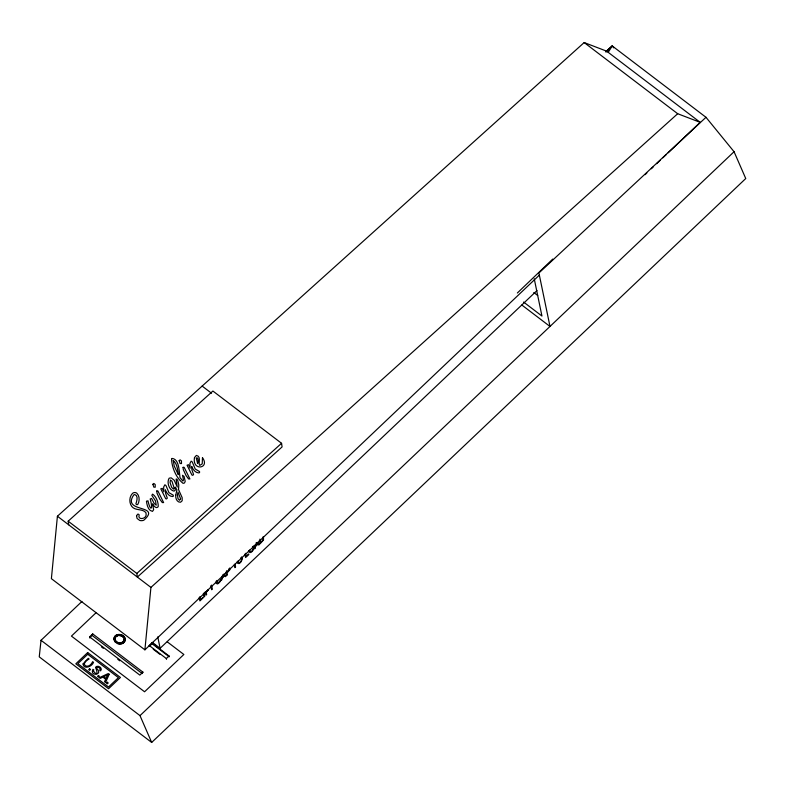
<?xml version="1.0" encoding="UTF-8"?>
<svg xmlns="http://www.w3.org/2000/svg" width="785" height="785" viewBox="0 0 785 785"><rect width="100%" height="100%" fill="white"/><g stroke="black" fill="none" stroke-linecap="round" stroke-linejoin="round"><path stroke-width="1.18" d="M237.992 561.039C237.963 565.759 243.899 559.283 240.809 557.733M249.63 550C249.591 554.71 255.537 548.244 252.446 546.694M113.982 639.422C113.295 632.573 124.874 632.985 125.237 639.294M115.101 639.412C114.473 633.858 123.873 634.192 124.118 639.304M124.059 639.039C124.707 644.053 116.533 644.465 115.316 640.128M125.188 639.029C125.433 644.946 116.151 645.299 114.257 640.383M668.202 152.732L700.181 122.342L606.668 51.172L584.177 42.557L57.413 516.226L51.388 578.663L144.901 649.833L539.373 275.103M144.901 649.833L150.926 587.406L677.69 113.727L700.181 122.342M81.934 601.467L41.026 640.295L39.25 656.868L151.682 742.443L745.75 178.538L734.063 151.721L705.99 117.299L612.261 45.962L605.843 51.614M222.862 574.738L222.508 577.211L224.255 575.552L223.45 574.797M256.077 543.73L255.792 545.614L257.539 543.956L256.175 542.592M222.096 576.2L221.399 580.508L222.41 577.897L224.569 575.847L225.462 576.661L226.237 575.915L223.941 573.992M255.38 544.604L254.693 548.911L255.694 546.301L257.853 544.25L258.746 545.065L259.521 544.319L257.225 542.396M216.13 581.234L216.277 583.353L217.308 583.932A2.689 1.158 -52.7 0 0 218.23 583.52A3.945 1.707 -52.7 0 0 219.388 582.49A2.757 1.187 -52.7 0 0 220.291 581.185L220.83 579.32C220.33 581.342 216.111 585.453 216.905 580.478M114.031 638.185C115.356 633.24 123.078 633.701 124.913 638.058M115.14 638.421L115.493 637.498M124.02 640.03C123.088 643.582 117.887 643.69 115.866 641.041M125.188 640.531C124.383 643.896 120.095 644.878 117.259 643.514M91.933 635.32L92.728 633.937L142.939 672.156L142.144 673.54L91.933 635.32L89.804 638.028L89.618 636.89L92.728 633.937M608.189 52.33L612.261 45.962L613.693 47.865M552.748 259.07L517.364 292.991M645.093 174.672L646.869 172.985M651.314 168.765L653.091 167.077M656.643 163.702L660.205 160.326M662.864 157.795L666.416 154.419M95.878 612.908L71.435 636.105L144.568 691.771L183.857 654.484L167.274 641.865M152.123 643.769L149.415 646.33L149.258 645.535L151.956 642.974L169.05 655.985L169.217 656.78L152.123 643.769L151.956 642.974M206.112 591.88L208.535 589.584L206.229 592.43L206.661 594.51L205.974 595.158L205.258 591.723M152.359 642.385L160.12 648.292L536.989 290.558M142.939 672.156L139.828 675.1L89.618 636.89M166.518 659.351L166.351 658.546L169.05 655.985M151.682 742.443L139.995 715.626L734.063 151.721M705.99 117.299L538.912 272.984L549.991 326.452L521.848 305.031M68.167 521.181L212.902 391.038L281.56 443.299L282.09 446.93L137.355 577.073L136.826 573.442L68.167 521.181L68.697 524.812M136.826 573.442L281.56 443.299M116.111 636.694L118.025 635.683M228.857 568.762L229.2 569.969L226.973 572.343L226.63 570.715M119.173 635.546L121.489 636.027M241.495 556.928L242.329 558.704L241.211 561.609A3.297 1.423 -52.7 0 1 240.288 562.678L239.935 562.992A3.14 1.354 -52.7 0 1 238.925 563.601L237.541 563.228A6.869 2.963 -52.7 0 1 237.305 561.53M262.661 537.244L262.946 540.041L260.64 542.612L259.913 539.118M584.177 42.557L677.69 113.727M533.829 292.55L537.696 295.494M523.595 302.058L541.944 316.031L534.232 278.753M202.147 386.083L211.548 393.236M57.413 516.226L150.926 587.406M149.258 645.535L166.351 658.546M153.222 649.224L159.865 654.288M101.393 646.85L103.326 648.312M117.809 659.341L119.742 660.813M41.026 640.295L139.995 715.626M253.349 545.977L253.928 548.058L252.849 550.57A3.297 1.423 -52.7 0 1 251.926 551.629L251.563 551.953A3.14 1.354 -52.7 0 1 250.552 552.562L249.169 552.189A6.869 2.963 -52.7 0 1 248.933 550.491M122.489 636.625L123.294 637.41M229.769 567.928L229.838 569.792L227.081 572.893L227.464 574.748L226.786 575.405L226.07 571.961M263.436 536.538L263.524 539.943L260.07 543.809L259.354 540.365M115.002 641.796L113.923 639.157M115.052 639.147L115.366 640.393M245.548 553.317L246.176 556.349L248.717 553.935L248.825 554.475L245.597 557.536L244.891 554.102M234.97 564.003L235.598 567.035L234.921 567.683L234.293 564.651M211.508 585.07L212.343 589.103L211.656 589.761L210.822 585.718M204.021 592.901L204.728 596.335L204.051 596.983L203.335 593.548M199.832 596.708L200.46 599.74L203.011 597.326L203.119 597.866L199.89 600.927L199.184 597.493M157.765 636.91L160.12 648.292M93.317 670.871C98.017 677.308 97.468 671.283 95.525 667.417A2.365 1.992 -11.7 0 1 97.075 666.337C99.41 665.709 102.727 668.692 100.608 670.832L99.695 670.243C101.402 668.526 97.693 665.994 96.545 667.927L96.486 668.31C104.199 674.992 89.284 676.876 92.924 669.34L93.837 669.909L93.317 670.871M136.58 516.147L137.081 518.443L139.701 520.426A5.25 4.337 -7.2 0 0 143.812 520.219C162.161 503.98 121.224 513.253 133.793 494.913L134.667 494.53C138.582 495.404 136.806 501.193 135.874 503.862L136.865 504.735L137.768 504.461C139.74 501.154 139.75 495.992 136.835 493.225A2.983 2.463 -7.2 0 0 132.469 493.422C129.221 496.807 128.946 502.704 131.772 506.433C135.187 511.006 142.291 508.415 145.824 512.546L146.118 513.851C147.138 519.238 137.041 520.543 139.21 514.842L138.14 514.047L137.385 514.42L136.58 516.147M175.781 495.129C175.3 498.161 176.949 502.488 180.55 502.253L182.179 500.751L182.179 497.71L178.519 489.536L178.794 484.904L177.822 480.714L176.831 479.066L176.105 479.076L177.273 487.014L174.182 480.204L171.179 477.849L169.138 478.193C166.548 482.314 169.011 490.233 174.054 491.125L175.183 490.233L175.359 487.151L176.89 489.909L175.781 495.129M194.494 457.567C191.942 471.5 210.419 468.527 202.461 457.645L202.236 463.866L199.733 465.407C197.918 463.66 201.696 456.222 196.348 455.428L194.494 457.567M146.471 501.311C146.962 504.971 148.12 510.701 152.476 511.388L153.634 509.71L152.525 503.833C153.536 505.422 155.469 508.69 157.736 507.238L158.256 506.345C158.285 501.909 156.352 496.689 152.624 494.128L151.809 495.276L155.508 500.958L156.215 505.167L154.194 503.479L151.574 498.446L150.18 498.995C153.428 510.152 150.249 511.565 147.982 500.801L146.471 501.311M152.869 484.306L153.85 487.151L155.234 487.2L155.185 484.492L153.84 483.472L152.869 484.306M179.147 460.677L180.118 463.523L181.502 463.572L181.453 460.864L180.108 459.853L179.147 460.677M165.409 490.066L165.606 493.294L167.313 498.171L166.469 498.966L165.664 498.671L160.797 488.829L162.279 488.349L163.869 491.822L163.673 487.004L164.889 484.777L166.008 485.601L168.942 492.646L173.289 495.198L173.308 496.228L172.553 496.532C168.981 496.424 166.655 493.049 165.409 490.066M191.677 466.447L191.874 469.665L193.581 474.542L192.737 475.337L191.932 475.053L187.065 465.201L188.547 464.72L190.137 468.203L189.941 463.376L191.157 461.148L192.276 461.982L195.21 469.018L199.557 471.579L199.576 472.599L198.831 472.913C195.259 472.796 192.924 469.43 191.677 466.447M180.599 498.858L179.471 500.3L177.969 498.534L177.459 494.658L178.009 492.166L180.599 498.858M196.338 458.214L197.614 463.533C198.821 462.532 198.212 456.213 196.338 458.214M83.053 663.943C83.73 670.105 92.218 666.436 93.513 662.334L92.63 661.657C88.577 670.645 78.578 664.287 89.127 658.998L88.244 658.33L83.053 663.943M171.552 459.205C171.944 467.86 176.272 477.957 183.082 483.354L184.495 482.981L185.211 481.372L184.063 476.426L182.512 475.278L183.494 480.145L182.846 481.038L180.01 477.614C179.117 471.883 179.402 459.019 172.052 458.42L171.552 459.205M156.794 490.959L157.039 493.284L159.777 499.162L162.279 502.567L163.633 502.586L157.893 490.959L156.794 490.959M183.062 467.34L183.307 469.656L186.055 475.543L188.547 478.938L189.901 478.958L184.171 467.33L183.062 467.34M174.201 488.172L173.436 489.114L171.67 487.338L170.07 482.657L170.414 480.037L171.964 481.215L174.201 488.172M173.289 460.579L174.191 465.947L178.313 474.66C177.783 470.029 177.086 463.287 173.289 460.579M109.213 674.286L105.543 682.469L104.533 681.704L105.69 679.26L102.894 677.131L100.215 678.417L99.273 677.7L108.261 673.559L109.213 674.286M107.192 676.179L106.112 678.397L103.836 676.67L108.045 674.551L107.192 676.179M612.261 45.962L606.059 51.879L612.261 45.962M87.684 652.551L75.831 663.806L108.575 688.73L120.439 677.475L87.684 652.551M87.734 654.278L77.852 663.659L108.536 687.003L118.407 677.632L87.734 654.278M89.598 668.8L88.695 669.644L89.637 670.361L90.53 669.507L89.598 668.8M98.439 675.522L97.536 676.376L98.468 677.092L99.371 676.238L98.439 675.522M107.27 682.253L106.377 683.107L107.309 683.813L108.212 682.97L107.27 682.253"/></g></svg>
